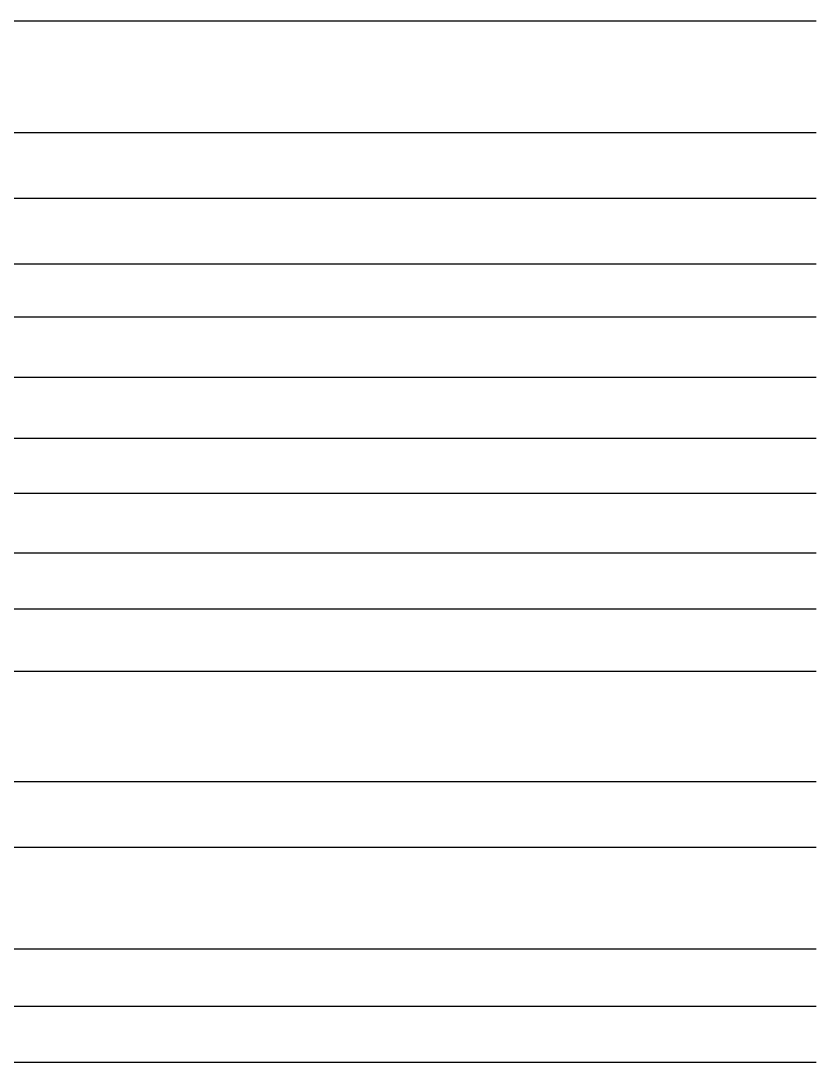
# Model space of a CAD drawing. Header units: millimetres. Extents: x -44117 to 256353, y -2095463 to 65325.
# Drawn here: x 146163 to 196285, y -542094 to -476455 of the extents above; entities that cross this region are included whole.
import ezdxf

# ---------------------------------------------------------------- set-up
doc = ezdxf.new("R2010")
doc.units = ezdxf.units.MM
doc.header["$LTSCALE"] = 10

msp = doc.modelspace()

# ---------------------------------------------------------------- linework, layer by layer
at = {"color": 1}
for p, q in [((104015.69829, -476455.17599), (196284.84516, -476455.17599)), ((104015.69829, -476455.17599), (196284.84516, -476455.17599)), ((104015.69829, -483497.03831), (196284.84516, -483497.03831)), ((104015.69829, -483497.03831), (196284.84516, -483497.03831)), ((104015.69829, -487634.88151), (196284.84516, -487634.88151)), ((104015.69829, -487634.88151), (196284.84516, -487634.88151)), ((104015.69829, -491777.47505), (196284.84516, -491777.47505)), ((104015.69829, -491777.47505), (196284.84516, -491777.47505)), ((104015.69829, -495107.05028), (196284.84516, -495107.05028)), ((104015.69829, -495107.05028), (196284.84516, -495107.05028)), ((104015.69829, -498919.15748), (196284.84516, -498919.15748)), ((104015.69829, -498919.15748), (196284.84516, -498919.15748)), ((104015.69829, -502755.43914), (196284.84516, -502755.43914)), ((104015.69829, -502755.43914), (196284.84516, -502755.43914)), ((104015.69829, -506220.35567), (196284.84516, -506220.35567)), ((104015.69829, -506220.35567), (196284.84516, -506220.35567)), ((104015.69829, -509993.13851), (196284.84516, -509993.13851)), ((104015.69829, -509993.13851), (196284.84516, -509993.13851)), ((104015.69829, -517455.58156), (196284.84516, -517455.58156)), ((104015.69829, -517455.58156), (196284.84516, -517455.58156)), ((104015.69829, -524407.60356), (196284.84516, -524407.60356)), ((104015.69829, -524407.60356), (196284.84516, -524407.60356)), ((104015.69829, -528547.09059), (196284.84516, -528547.09059)), ((104015.69829, -528547.09059), (196284.84516, -528547.09059)), ((104015.69829, -534958.20118), (196284.84516, -534958.20118)), ((104015.69829, -534958.20118), (196284.84516, -534958.20118)), ((104015.69829, -538555.3442), (196284.84516, -538555.3442)), ((104015.69829, -538555.3442), (196284.84516, -538555.3442)), ((104015.69829, -542094.30979), (196284.84516, -542094.30979)), ((104015.69829, -542094.30979), (196284.84516, -542094.30979))]:
    msp.add_line(p, q, dxfattribs=at)
at = {"color": 2}
msp.add_line((104015.69829, -513511.65854), (196284.84516, -513511.65854), dxfattribs=at)
msp.add_line((104015.69829, -513511.65854), (196284.84516, -513511.65854), dxfattribs=at)

doc.saveas('drawing.dxf')
